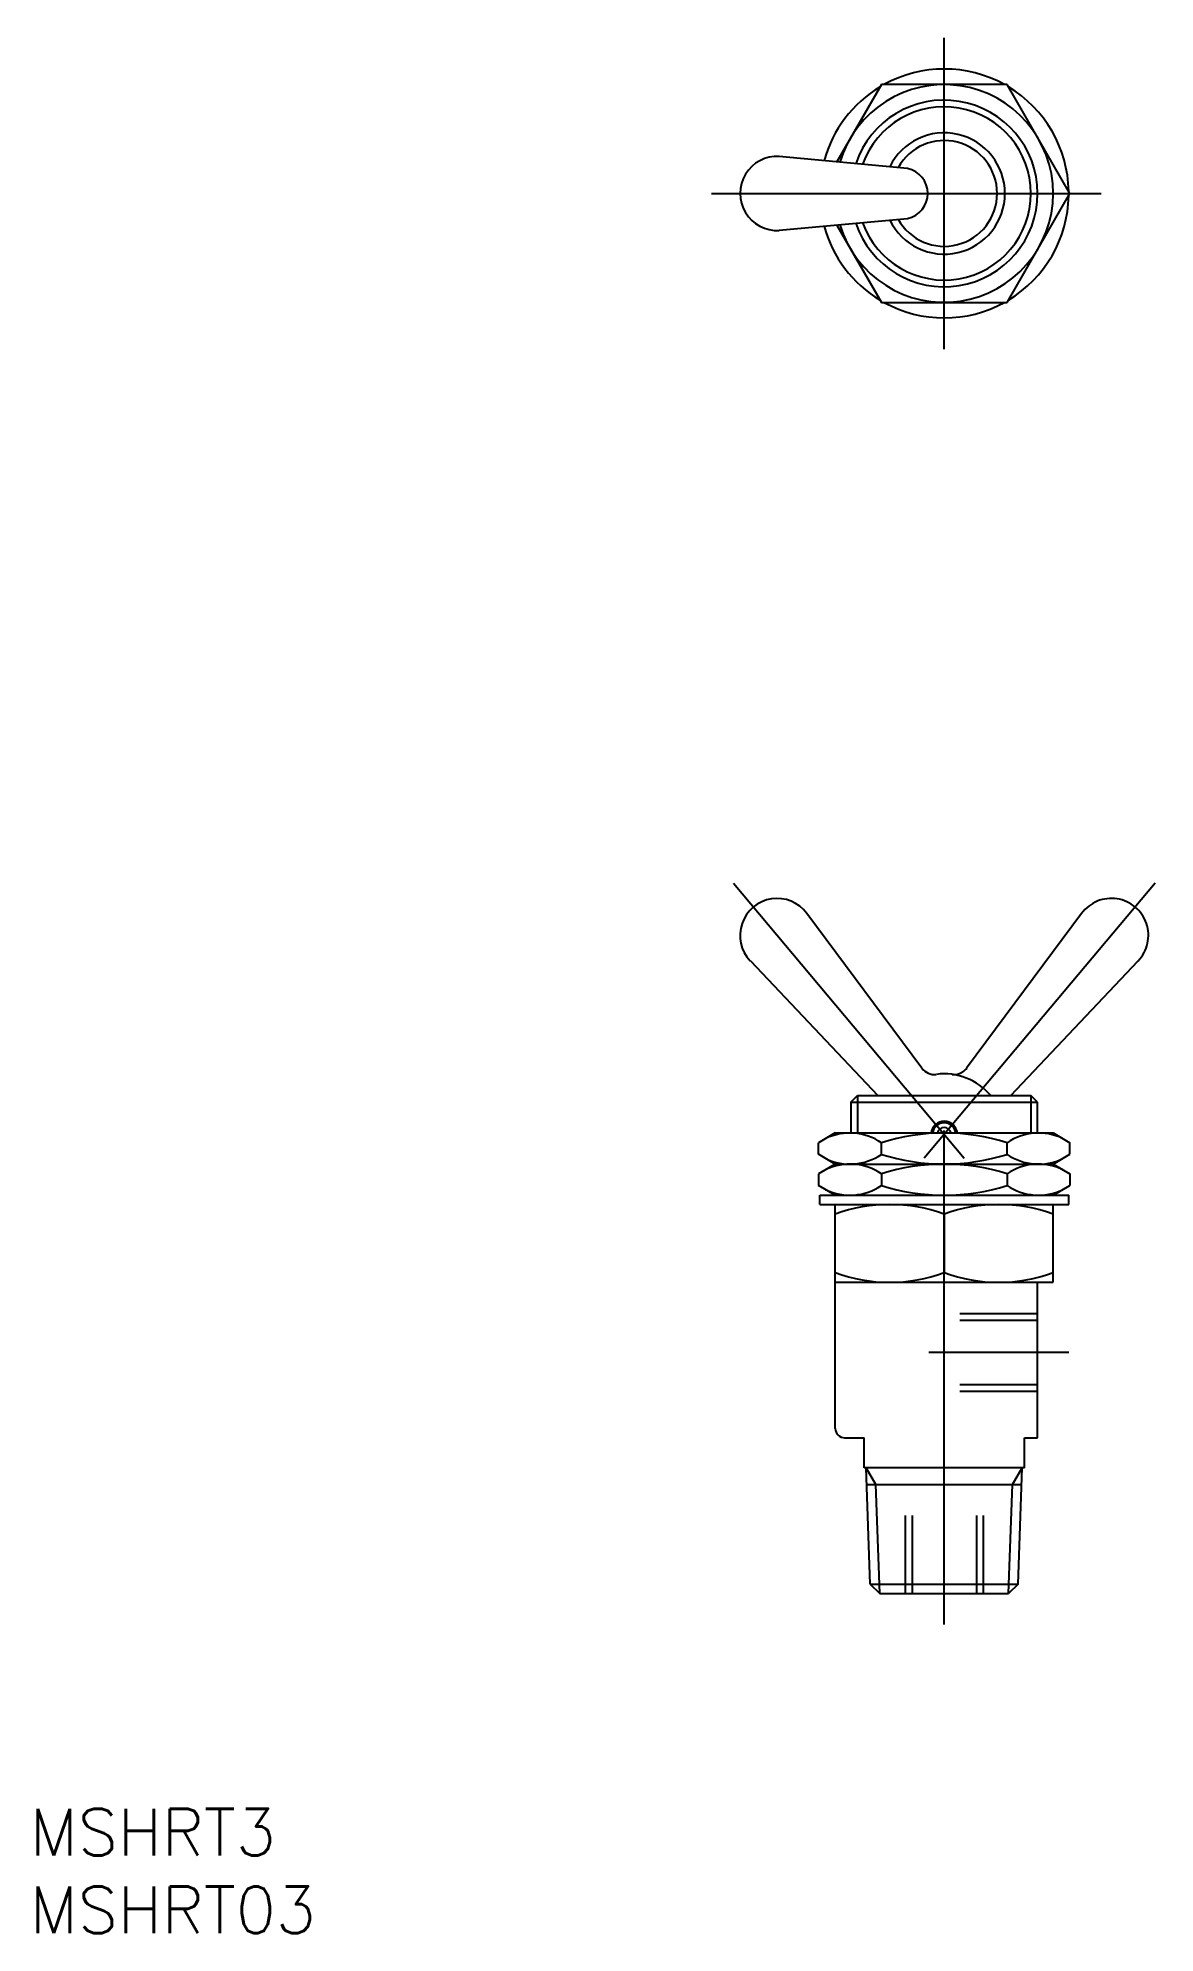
# Model space of a CAD drawing. Extents: x -58 to 14, y -112 to 10.
import ezdxf

# ---------------------------------------------------------------- set-up
doc = ezdxf.new("R2010")
doc.units = 0
for name, pattern in [('CENTER', [50.8, 31.75, -6.35, 6.35, -6.35]), ('DASHED', [19.05, 12.7, -6.35]), ('PHANTOM', [63.5, 31.75, -6.35, 6.35, -6.35, 6.35, -6.35])]:
    doc.linetypes.add(name, pattern=pattern)
doc.layers.get('0').update_dxf_attribs({"linetype": 'CONTINUOUS'})
doc.layers.add('CENTER', color=1, linetype='CENTER')
doc.styles.get("Standard").update_dxf_attribs({"font": 'txt.shx', "height": 3, "bigfont": 'bigfont.shx'})

# ---------------------------------------------------------------- blocks, each defined once
blk = doc.blocks.new('*U3')
at = {"color": 7, "linetype": 'CONTINUOUS'}
blk.add_text('MSHRT3', height=3, dxfattribs=at).set_placement((-58.76, -106.84))
blk = doc.blocks.new('*U4')
at = {"color": 7, "linetype": 'CONTINUOUS'}
blk.add_text('MSHRT03', height=3, dxfattribs=at).set_placement((-58.76, -111.84))

msp = doc.modelspace()

# ---------------------------------------------------------------- linework, layer by layer
at = {"color": 7, "linetype": 'CONTINUOUS'}
for p, q in [((-4.04, 7), (-6.91, 2.03)), ((4.04, 7), (-4.04, 7)), ((8.08, 0), (4.04, 7)), ((-2.35, 1.6), (-10.6, 2.37)), ((4.04, -7), (8.08, 0)), ((-10.6, -2.37), (-2.35, -1.6)), ((-6.91, -2.03), (-4.04, -7)), ((-4.04, -7), (4.04, -7)), ((-1.44, -56.24), (-8.83, -46.29)), ((-12.46, -49.34), (-4.27, -58)), ((-6, -58.43), (-5.57, -58)), ((-6, -58.43), (6, -58.43)), ((-6, -58.43), (-6, -60.4)), ((-5.57, -58), (5.57, -58)), ((6, -58.43), (5.57, -58)), ((6, -60.4), (6, -58.43)), ((-7, -60.4), (-8.08, -61.03)), ((-7, -60.4), (7, -60.4)), ((-6, -60.4), (6, -60.4)), ((7, -60.4), (8.08, -61.03)), ((-8.08, -61.77), (-8.08, -61.03)), ((-7, -62.4), (-8.08, -61.77)), ((-4.04, -61.77), (-4.04, -61.03)), ((4.04, -61.77), (4.04, -61.03)), ((7, -62.4), (8.08, -61.77)), ((8.08, -61.77), (8.08, -61.03)), ((-7, -62.4), (-8.08, -63.03)), ((-8.08, -63.03), (-8.08, -63.77)), ((-7, -62.4), (7, -62.4)), ((-4.04, -63.03), (-4.04, -63.77)), ((4.04, -63.03), (4.04, -63.77)), ((7, -62.4), (8.08, -63.03)), ((8.08, -63.03), (8.08, -63.77)), ((-7, -64.4), (-8.08, -63.77)), ((-8, -64.4), (8, -64.4)), ((-8, -65), (-8, -64.4)), ((-7, -64.4), (7, -64.4)), ((7, -64.4), (8.08, -63.77)), ((8, -65), (8, -64.4)), ((-8, -65), (8, -65)), ((-7, -79.4), (-7, -65)), ((-7, -65), (7, -65)), ((-3.5, -65), (3.5, -65)), ((0, -65.63), (0, -69.37)), ((7, -70), (7, -65)), ((-7, -70), (7, -70)), ((6, -80), (6, -70)), ((-6.4, -80), (-5.15, -80)), ((-6.4, -80), (-5.15, -80)), ((-5.15, -81.93), (-5.15, -80)), ((5.15, -80), (6, -80)), ((5.15, -81.93), (5.15, -80)), ((5.15, -80), (6, -80)), ((5.15, -81.93), (-5.15, -81.93)), ((-4.75, -89.4), (-5.01, -81.93)), ((4.75, -89.4), (5.01, -81.93)), ((-4.97, -83), (4.97, -83)), ((-4.75, -89.4), (-4.14, -90)), ((-4.75, -89.4), (4.75, -89.4)), ((-4.14, -90), (4.14, -90)), ((-3.94, -90), (3.94, -90)), ((4.75, -89.4), (4.14, -90))]:
    msp.add_line(p, q, dxfattribs=at)
at = {"color": 3, "linetype": 'PHANTOM'}
for p, q in [((13.55, -44.35), (-1.29, -62.03)), ((8.83, -46.29), (1.44, -56.24)), ((4.27, -58), (12.46, -49.34))]:
    msp.add_line(p, q, dxfattribs=at)
at = {"color": 3, "linetype": 'CONTINUOUS'}
for p, q in [((-5.57, -58), (-5.57, -60.39)), ((5.57, -58), (5.57, -60.4)), ((-4.39, -83), (-5.01, -81.93)), ((4.39, -83), (5.01, -81.93)), ((-4.14, -90), (-4.39, -83)), ((4.14, -90), (4.39, -83))]:
    msp.add_line(p, q, dxfattribs=at)
at = {"color": 3, "linetype": 'DASHED'}
for p, q in [((1, -72), (6, -72)), ((1, -72.43), (6, -72.43)), ((1, -76.57), (6, -76.57)), ((1, -77), (6, -77)), ((-2.5, -85), (-2.5, -90)), ((-2.07, -85), (-2.07, -90)), ((2.07, -85), (2.07, -90)), ((2.5, -85), (2.5, -90))]:
    msp.add_line(p, q, dxfattribs=at)
at = {"color": 7, "linetype": 'CONTINUOUS'}
for centre, radius, start, end in [((0, 0), 8, 61.045, 118.955), ((0, 0), 8, 121.045, 164.7686), ((0, 0), 7, 196.6615, 163.3385), ((0, 0), 8, 1.045, 58.955), ((0, 0), 6, 198.5798, 161.4202), ((0, 0), 3.9, 205.9695, 154.0305), ((0, 0), 3.4, 209.1766, 150.8234), ((-10.74, 0), 2.38, 86.5612, 273.4388), ((-2.7, 0), 1.64, 282.1105, 77.8895), ((0, 0), 8, 301.045, 358.955), ((0, 0), 8, 195.2314, 238.955), ((0, 0), 8, 241.045, 298.955), ((-10.74, -47.7), 2.38, 36.5612, 223.4388), ((-0.64, -55.64), 1, 216.5612, 277.4513), ((0, -60.5), 3.9, 39.8683, 97.4513), ((0, -60.5), 0.85, 6.7563, 173.2437), ((-6.06, -63.98), 3.58, 55.6158, 115.6158), ((0, -73.77), 13.37, 72.412, 107.588), ((0, -60.5), 0.75, 7.6623, 172.3377), ((0, -60.5), 0.45, 12.8396, 167.1604), ((6.06, -63.98), 3.58, 64.3842, 124.3842), ((-6.06, -58.82), 3.58, 244.3842, 304.3842), ((0, -49.03), 13.37, 252.412, 287.588), ((6.06, -58.82), 3.58, 235.6158, 295.6158), ((-6.06, -65.98), 3.58, 55.6158, 115.6158), ((0, -75.77), 13.37, 72.412, 107.588), ((6.06, -65.98), 3.58, 64.3842, 124.3842), ((-6.06, -60.82), 3.58, 244.3842, 304.3842), ((0, -51.03), 13.37, 252.412, 287.588), ((6.06, -60.82), 3.58, 235.6158, 295.6158), ((-3.5, -75.12), 10.12, 69.7742, 110.2258), ((3.5, -75.12), 10.12, 69.7742, 110.2258), ((-3.5, -59.88), 10.12, 249.7742, 290.2258), ((3.5, -59.88), 10.12, 249.7742, 290.2258), ((-6.4, -79.4), 0.6, 180, 270)]:
    msp.add_arc(centre, radius, start, end, dxfattribs=at)
at = {"color": 3, "linetype": 'CONTINUOUS'}
msp.add_arc((0, 0), 5.57, 199.6304, 160.3696, dxfattribs=at)
at = {"color": 3, "linetype": 'PHANTOM'}
for centre, radius, start, end in [((10.74, -47.7), 2.38, 316.5612, 143.4388), ((0.64, -55.64), 1, 262.5487, 323.4388)]:
    msp.add_arc(centre, radius, start, end, dxfattribs=at)
at = {"layer": 'CENTER', "color": 1, "linetype": 'CENTER'}
for p, q in [((0, -10), (0, 10)), ((-14.96, 0), (10.08, 0)), ((-13.55, -44.35), (1.29, -62.03)), ((0, -92), (0, -54.6)), ((-1, -74.5), (8, -74.5))]:
    msp.add_line(p, q, dxfattribs=at)

# ---------------------------------------------------------------- block references
at = {"color": 7, "linetype": 'CONTINUOUS'}
for name in ['*U3', '*U4']:
    msp.add_blockref(name, (0, 0), dxfattribs=at)

doc.saveas('drawing.dxf')
